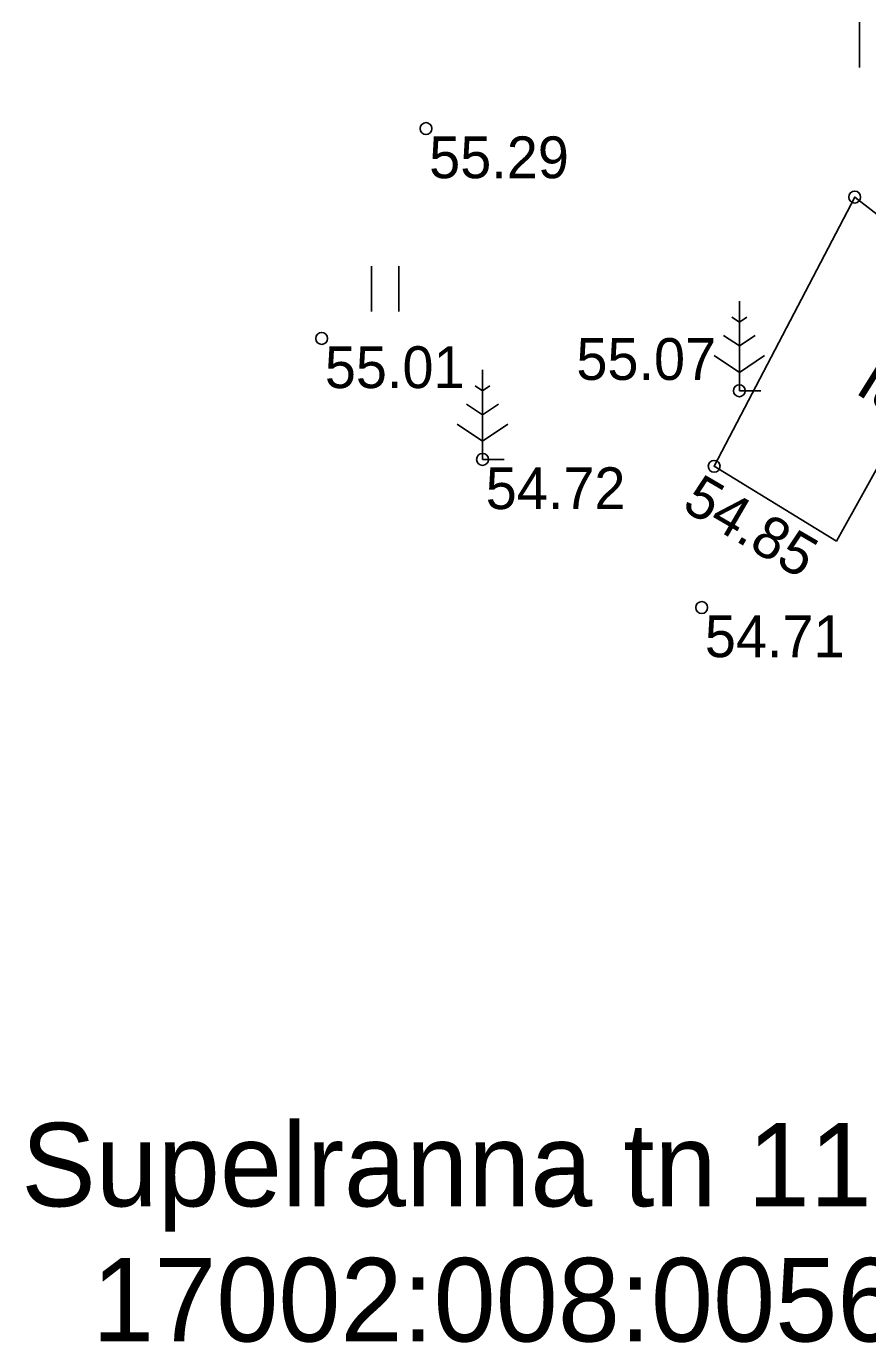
# Model space of a CAD drawing. Extents: x 641646 to 641797, y 6456717 to 6456857.
# Drawn here: x 641700.03 to 641714.14, y 6456773.23 to 6456795.29 of the extents above; entities that cross this region are included whole.
import ezdxf

# ---------------------------------------------------------------- set-up
doc = ezdxf.new("R2010")
doc.units = 0
for name, color, linetype in [('HALJASTUS', 7, 'Continuous'), ('HOONE', 7, 'Continuous'), ('KORGUS', 7, 'Continuous'), ('PIIR', 7, 'Continuous'), ('PUU', 7, 'Continuous')]:
    doc.layers.add(name, color=color, linetype=linetype)

msp = doc.modelspace()

# ---------------------------------------------------------------- linework, layer by layer
at = {"layer": 'HALJASTUS'}
for p, q in [((641713.999, 6456795.362), (641713.999, 6456794.601)), ((641705.82, 6456791.272), (641705.82, 6456790.511)), ((641706.275, 6456791.272), (641706.275, 6456790.511))]:
    msp.add_line(p, q, dxfattribs=at)
at = {"layer": 'HOONE'}
msp.add_line((641713.614, 6456786.66), (641714.523, 6456788.298), dxfattribs=at)
msp.add_lwpolyline([(641721.682, 6456786.403), (641713.92, 6456792.429), (641711.564, 6456787.916), (641713.614, 6456786.66)], dxfattribs=at)
at = {"layer": 'KORGUS'}
for centre in [(641706.733, 6456793.577), (641713.92, 6456792.429), (641704.984, 6456790.059), (641711.986, 6456789.183), (641707.681, 6456788.031), (641711.564, 6456787.916), (641711.355, 6456785.549)]:
    msp.add_circle(centre, 0.1, dxfattribs=at)
at = {"layer": 'PUU'}
for p, q in [((641711.986, 6456790.683), (641711.986, 6456789.183)), ((641711.986, 6456790.333), (641711.862, 6456790.416)), ((641712.11, 6456790.416), (641711.986, 6456790.333)), ((641711.986, 6456789.933), (641711.719, 6456790.111)), ((641712.253, 6456790.111), (641711.986, 6456789.933)), ((641711.562, 6456789.772), (641711.986, 6456789.49)), ((641711.986, 6456789.49), (641712.41, 6456789.772)), ((641707.681, 6456789.531), (641707.681, 6456788.031)), ((641707.681, 6456789.181), (641707.557, 6456789.264)), ((641707.805, 6456789.264), (641707.681, 6456789.181)), ((641712.346, 6456789.183), (641711.986, 6456789.183)), ((641707.681, 6456788.781), (641707.414, 6456788.959)), ((641707.948, 6456788.959), (641707.681, 6456788.781)), ((641707.257, 6456788.62), (641707.681, 6456788.338)), ((641707.681, 6456788.338), (641708.105, 6456788.62)), ((641708.041, 6456788.031), (641707.681, 6456788.031))]:
    msp.add_line(p, q, dxfattribs=at)

# ---------------------------------------------------------------- texts
at = {"layer": 'HOONE'}
msp.add_text('lammutatav', height=0.9, rotation=327.9499, dxfattribs=at).set_placement((641713.912, 6456789.152))
at = {"layer": 'KORGUS'}
for s, p in [('55.29', (641706.786, 6456792.745)), ('55.07', (641709.254, 6456789.364)), ('55.01', (641705.037, 6456789.227)), ('54.72', (641707.734, 6456787.199)), ('54.71', (641711.408, 6456784.717))]:
    msp.add_text(s, height=0.7, dxfattribs=at).set_placement(p)
msp.add_text('54.85', height=0.7, rotation=329.6764, dxfattribs=at).set_placement((641710.998, 6456787.203))
at = {"layer": 'PIIR'}
for s, p in [('Supelranna tn 11', (641699.947, 6456775.512)), ('17002:008:0056', (641701.135, 6456773.247))]:
    msp.add_text(s, height=1.4, dxfattribs=at).set_placement(p)

doc.saveas('drawing.dxf')
